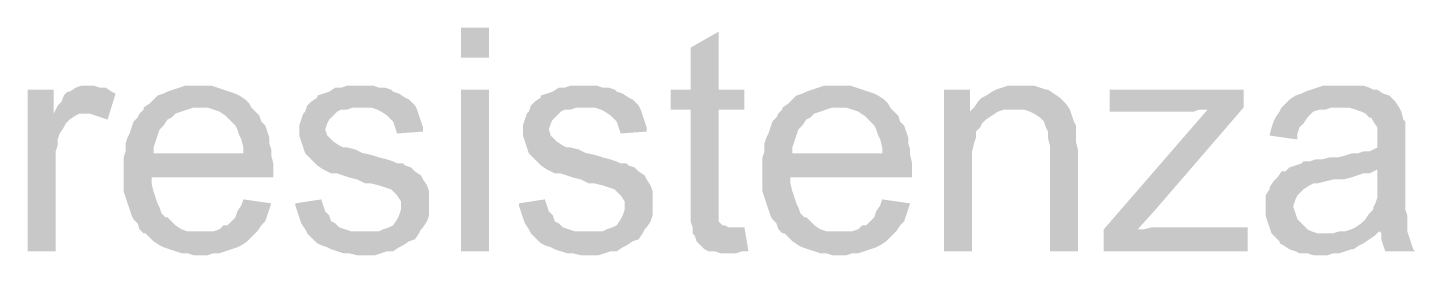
# Model space of a CAD drawing. Header units: millimetres. Extents: x -35.3 to 0.3, y 0.4 to 20.6.
# Drawn here: x -33.599 to -33.02, y 10.61 to 10.705 of the extents above; entities that cross this region are included whole.
import ezdxf

# ---------------------------------------------------------------- set-up
doc = ezdxf.new("R2010")
doc.units = ezdxf.units.MM
doc.layers.add('PDF _Riempimenti solidi', color=7, linetype='Continuous')

msp = doc.modelspace()

# ---------------------------------------------------------------- hatches: boundary and pattern name
at = {"layer": 'PDF _Riempimenti solidi', "transparency": 33554559}
for points in [[(-33.40683, 10.69267), (-33.40683, 10.70517), (-33.4185, 10.70517), (-33.4185, 10.69267)], [(-33.311, 10.70351), (-33.32267, 10.69684), (-33.32267, 10.67934), (-33.331, 10.67934), (-33.331, 10.67101), (-33.32267, 10.67101), (-33.32267, 10.62434), (-33.32183, 10.62184), (-33.30517, 10.62184), (-33.30683, 10.62184), (-33.3085, 10.62267), (-33.30933, 10.62267), (-33.311, 10.62434), (-33.311, 10.67101), (-33.30017, 10.67101), (-33.30017, 10.67934), (-33.311, 10.67934)], [(-33.57433, 10.68101), (-33.57683, 10.68101), (-33.57933, 10.68017), (-33.58183, 10.67851), (-33.58267, 10.67851), (-33.58433, 10.67684), (-33.58517, 10.67434), (-33.58683, 10.67267), (-33.5885, 10.66934), (-33.5735, 10.66934), (-33.571, 10.66851), (-33.5685, 10.66767), (-33.566, 10.66684), (-33.56267, 10.67767), (-33.56433, 10.67851), (-33.56683, 10.68017), (-33.56933, 10.68017), (-33.57183, 10.68101)], [(-33.52767, 10.68101), (-33.5335, 10.68101), (-33.536, 10.68017), (-33.5385, 10.67934), (-33.541, 10.67851), (-33.54267, 10.67767), (-33.54517, 10.67684), (-33.54683, 10.67517), (-33.5485, 10.67351), (-33.551, 10.67184), (-33.52433, 10.67184), (-33.52183, 10.67101), (-33.51933, 10.67017), (-33.51683, 10.66851), (-33.51517, 10.66684), (-33.5135, 10.66517), (-33.51267, 10.66434), (-33.51183, 10.66267), (-33.511, 10.66017), (-33.51017, 10.65851), (-33.50933, 10.65517), (-33.50933, 10.65267), (-33.54683, 10.65267), (-33.49767, 10.65184), (-33.49767, 10.65434), (-33.4985, 10.65684), (-33.4985, 10.65934), (-33.49933, 10.66184), (-33.50017, 10.66434), (-33.50183, 10.66601), (-33.50267, 10.66851), (-33.50433, 10.67017), (-33.506, 10.67184), (-33.50683, 10.67351), (-33.5085, 10.67517), (-33.511, 10.67684), (-33.51267, 10.67767), (-33.51517, 10.67851), (-33.51767, 10.67934), (-33.52267, 10.68101), (-33.52517, 10.68101)], [(-33.461, 10.68101), (-33.466, 10.68101), (-33.4685, 10.68017), (-33.471, 10.68017), (-33.4735, 10.67851), (-33.476, 10.67767), (-33.4785, 10.67684), (-33.4785, 10.67601), (-33.481, 10.67434), (-33.48267, 10.67267), (-33.46017, 10.67184), (-33.456, 10.67184), (-33.4535, 10.67101), (-33.45183, 10.67017), (-33.44933, 10.66851), (-33.4485, 10.66767), (-33.44683, 10.66601), (-33.44517, 10.66101), (-33.43433, 10.66184), (-33.43433, 10.66351), (-33.436, 10.66851), (-33.43683, 10.67101), (-33.43767, 10.67267), (-33.4385, 10.67351), (-33.44017, 10.67517), (-33.44183, 10.67601), (-33.44433, 10.67767), (-33.44683, 10.67851), (-33.44767, 10.67934), (-33.45017, 10.68017), (-33.45267, 10.68017), (-33.45517, 10.68101), (-33.45767, 10.68101)], [(-33.36767, 10.68101), (-33.37267, 10.68101), (-33.37517, 10.68017), (-33.37767, 10.68017), (-33.38017, 10.67851), (-33.38267, 10.67767), (-33.38517, 10.67684), (-33.38517, 10.67601), (-33.38767, 10.67434), (-33.38933, 10.67267), (-33.36683, 10.67184), (-33.36267, 10.67184), (-33.36017, 10.67101), (-33.3585, 10.67017), (-33.356, 10.66851), (-33.35517, 10.66767), (-33.3535, 10.66601), (-33.35267, 10.66351), (-33.35183, 10.66101), (-33.341, 10.66184), (-33.341, 10.66351), (-33.34267, 10.66851), (-33.3435, 10.67101), (-33.34433, 10.67267), (-33.34517, 10.67351), (-33.34683, 10.67517), (-33.3485, 10.67601), (-33.351, 10.67767), (-33.3535, 10.67851), (-33.35433, 10.67934), (-33.35683, 10.68017), (-33.35933, 10.68017), (-33.36183, 10.68101), (-33.36433, 10.68101)], [(-33.261, 10.68101), (-33.26683, 10.68101), (-33.26933, 10.68017), (-33.27183, 10.67934), (-33.27433, 10.67851), (-33.276, 10.67767), (-33.2785, 10.67684), (-33.28183, 10.67351), (-33.28433, 10.67184), (-33.25767, 10.67184), (-33.25517, 10.67101), (-33.25267, 10.67017), (-33.25017, 10.66851), (-33.2485, 10.66684), (-33.246, 10.66434), (-33.24517, 10.66267), (-33.24433, 10.66017), (-33.2435, 10.65851), (-33.24267, 10.65517), (-33.24267, 10.65267), (-33.28017, 10.65267), (-33.231, 10.65184), (-33.231, 10.65434), (-33.23183, 10.65684), (-33.23183, 10.65934), (-33.2335, 10.66434), (-33.23517, 10.66601), (-33.236, 10.66851), (-33.23767, 10.67017), (-33.23933, 10.67184), (-33.24017, 10.67351), (-33.24183, 10.67517), (-33.24433, 10.67684), (-33.246, 10.67767), (-33.2485, 10.67851), (-33.251, 10.67934), (-33.2535, 10.68017), (-33.256, 10.68101), (-33.2585, 10.68101)], [(-33.18433, 10.68101), (-33.19017, 10.68101), (-33.19267, 10.68017), (-33.19517, 10.67934), (-33.19683, 10.67851), (-33.19933, 10.67684), (-33.201, 10.67601), (-33.20267, 10.67434), (-33.20433, 10.67184), (-33.18683, 10.67101), (-33.1835, 10.67101), (-33.181, 10.67017), (-33.17933, 10.66934), (-33.17683, 10.66767), (-33.17517, 10.66601), (-33.17433, 10.66351), (-33.1735, 10.66184), (-33.1735, 10.65934), (-33.17267, 10.65601), (-33.17267, 10.61184), (-33.161, 10.61184), (-33.161, 10.65434), (-33.16183, 10.65767), (-33.16183, 10.66434), (-33.16267, 10.66601), (-33.1635, 10.66851), (-33.16433, 10.67101), (-33.166, 10.67351), (-33.16683, 10.67434), (-33.1685, 10.67601), (-33.171, 10.67767), (-33.1735, 10.67934), (-33.17433, 10.67934), (-33.17933, 10.68101), (-33.18183, 10.68101)], [(-33.05017, 10.68101), (-33.0585, 10.68101), (-33.061, 10.68017), (-33.0635, 10.67934), (-33.066, 10.67851), (-33.06767, 10.67767), (-33.07017, 10.67684), (-33.07267, 10.67517), (-33.07433, 10.67351), (-33.076, 10.67184), (-33.04767, 10.67184), (-33.04517, 10.67101), (-33.04267, 10.67017), (-33.041, 10.66934), (-33.03933, 10.66767), (-33.0385, 10.66767), (-33.03767, 10.66601), (-33.036, 10.66351), (-33.036, 10.65517), (-33.03767, 10.65434), (-33.03933, 10.65351), (-33.04183, 10.65351), (-33.04433, 10.65267), (-33.04683, 10.65267), (-33.04933, 10.65184), (-33.05267, 10.65101), (-33.056, 10.65101), (-33.05933, 10.65017), (-33.06183, 10.65017), (-33.06433, 10.64934), (-33.06683, 10.64934), (-33.06767, 10.64851), (-33.07017, 10.64767), (-33.07267, 10.64684), (-33.036, 10.64601), (-33.036, 10.63434), (-33.03683, 10.63184), (-33.03767, 10.63017), (-33.03767, 10.62934), (-33.03933, 10.62767), (-33.041, 10.62517), (-33.04267, 10.62351), (-33.04517, 10.62184), (-33.04683, 10.62101), (-33.04933, 10.62017), (-33.03517, 10.62017), (-33.03433, 10.61934), (-33.03433, 10.61684), (-33.0335, 10.61434), (-33.03267, 10.61184), (-33.02017, 10.61184), (-33.021, 10.61267), (-33.02183, 10.61517), (-33.0235, 10.62017), (-33.0235, 10.62684), (-33.02433, 10.62934), (-33.02433, 10.66601), (-33.02517, 10.66684), (-33.026, 10.67017), (-33.02683, 10.67184), (-33.0285, 10.67434), (-33.02933, 10.67517), (-33.031, 10.67684), (-33.0335, 10.67767), (-33.036, 10.67934), (-33.03767, 10.67934), (-33.03933, 10.68017), (-33.04183, 10.68101), (-33.04767, 10.68101)], [(-33.5885, 10.67934), (-33.59933, 10.67934), (-33.59933, 10.61184), (-33.58767, 10.61184), (-33.58767, 10.65351), (-33.58683, 10.65601), (-33.58683, 10.65851), (-33.586, 10.66101), (-33.58433, 10.66351), (-33.5835, 10.66517), (-33.58183, 10.66684), (-33.57933, 10.66851), (-33.57767, 10.66934), (-33.57433, 10.66934), (-33.5885, 10.66934)], [(-33.40683, 10.61184), (-33.40683, 10.67934), (-33.4185, 10.67934), (-33.4185, 10.61184)], [(-33.206, 10.67934), (-33.21683, 10.67934), (-33.21683, 10.61184), (-33.20517, 10.61184), (-33.20517, 10.65351), (-33.20433, 10.65684), (-33.2035, 10.65934), (-33.2035, 10.66184), (-33.20183, 10.66351), (-33.201, 10.66517), (-33.19933, 10.66684), (-33.19683, 10.66851), (-33.19433, 10.67017), (-33.206, 10.67017)], [(-33.09183, 10.67934), (-33.14767, 10.67934), (-33.14767, 10.67017), (-33.11267, 10.67017), (-33.11017, 10.67101), (-33.10683, 10.67101), (-33.09183, 10.67184)], [(-33.551, 10.67184), (-33.551, 10.67101), (-33.55267, 10.66934), (-33.5535, 10.66767), (-33.55517, 10.66601), (-33.556, 10.66351), (-33.55683, 10.66101), (-33.55767, 10.65934), (-33.5585, 10.65684), (-33.5585, 10.65351), (-33.55933, 10.65101), (-33.55933, 10.63684), (-33.5585, 10.63434), (-33.55767, 10.63184), (-33.55683, 10.62934), (-33.556, 10.62684), (-33.55517, 10.62517), (-33.5535, 10.62351), (-33.55267, 10.62101), (-33.551, 10.61934), (-33.52683, 10.62017), (-33.53267, 10.62017), (-33.53517, 10.62101), (-33.53767, 10.62267), (-33.53933, 10.62434), (-33.541, 10.62601), (-33.54183, 10.62601), (-33.5435, 10.62767), (-33.54433, 10.63017), (-33.54517, 10.63184), (-33.546, 10.63434), (-33.54683, 10.63684), (-33.54767, 10.64017), (-33.54767, 10.64267), (-33.49683, 10.64267), (-33.49683, 10.64851), (-33.49767, 10.65184), (-33.54683, 10.65267), (-33.54683, 10.65517), (-33.54433, 10.66267), (-33.54267, 10.66434), (-33.541, 10.66684), (-33.53933, 10.66767), (-33.53767, 10.66934), (-33.53517, 10.67017), (-33.53267, 10.67101), (-33.53017, 10.67184), (-33.52767, 10.67184)], [(-33.48267, 10.67267), (-33.4835, 10.67017), (-33.48433, 10.66934), (-33.48517, 10.66684), (-33.486, 10.66434), (-33.486, 10.66017), (-33.48517, 10.65767), (-33.48433, 10.65517), (-33.4835, 10.65267), (-33.48017, 10.64934), (-33.4785, 10.64767), (-33.476, 10.64601), (-33.47433, 10.64517), (-33.47267, 10.64434), (-33.47017, 10.64434), (-33.46767, 10.64351), (-33.46517, 10.64267), (-33.46183, 10.64184), (-33.4585, 10.64017), (-33.456, 10.64017), (-33.45267, 10.63934), (-33.45017, 10.63851), (-33.44767, 10.63767), (-33.44683, 10.63684), (-33.44517, 10.63517), (-33.4435, 10.63267), (-33.4435, 10.62934), (-33.44433, 10.62684), (-33.44517, 10.62517), (-33.44683, 10.62267), (-33.4485, 10.62184), (-33.451, 10.62101), (-33.45267, 10.62017), (-33.4585, 10.62017), (-33.48267, 10.61934), (-33.481, 10.61767), (-33.47933, 10.61601), (-33.4785, 10.61517), (-33.47683, 10.61434), (-33.47433, 10.61351), (-33.47267, 10.61267), (-33.47017, 10.61184), (-33.46767, 10.61101), (-33.46517, 10.61101), (-33.46183, 10.61017), (-33.45433, 10.61017), (-33.45183, 10.61101), (-33.44933, 10.61184), (-33.44683, 10.61184), (-33.44433, 10.61351), (-33.44267, 10.61434), (-33.44017, 10.61601), (-33.43767, 10.61684), (-33.436, 10.61934), (-33.43517, 10.62101), (-33.43433, 10.62184), (-33.43267, 10.62434), (-33.43183, 10.62684), (-33.43183, 10.63684), (-33.43267, 10.63934), (-33.43433, 10.64184), (-33.43517, 10.64351), (-33.43767, 10.64517), (-33.43933, 10.64684), (-33.44183, 10.64767), (-33.44267, 10.64851), (-33.44517, 10.64851), (-33.44683, 10.64934), (-33.44933, 10.65017), (-33.45267, 10.65101), (-33.45517, 10.65184), (-33.4585, 10.65267), (-33.45933, 10.65267), (-33.46267, 10.65434), (-33.466, 10.65517), (-33.46767, 10.65517), (-33.46933, 10.65601), (-33.47183, 10.65767), (-33.4735, 10.65934), (-33.47433, 10.66017), (-33.47517, 10.66267), (-33.47433, 10.66517), (-33.4735, 10.66684), (-33.471, 10.66934), (-33.47017, 10.67017), (-33.4685, 10.67101), (-33.466, 10.67101), (-33.4635, 10.67184), (-33.46017, 10.67184)], [(-33.38933, 10.67267), (-33.39017, 10.67017), (-33.391, 10.66934), (-33.39183, 10.66684), (-33.39267, 10.66434), (-33.39267, 10.66017), (-33.391, 10.65517), (-33.39017, 10.65267), (-33.38683, 10.64934), (-33.38517, 10.64767), (-33.38267, 10.64601), (-33.37933, 10.64434), (-33.37683, 10.64434), (-33.37183, 10.64267), (-33.3685, 10.64184), (-33.36517, 10.64017), (-33.36267, 10.64017), (-33.35933, 10.63934), (-33.35683, 10.63851), (-33.35433, 10.63767), (-33.3535, 10.63684), (-33.35183, 10.63517), (-33.35017, 10.63267), (-33.35017, 10.62934), (-33.351, 10.62684), (-33.35183, 10.62517), (-33.3535, 10.62267), (-33.35517, 10.62184), (-33.35767, 10.62101), (-33.35933, 10.62017), (-33.36517, 10.62017), (-33.38933, 10.61934), (-33.38767, 10.61767), (-33.38517, 10.61517), (-33.3835, 10.61434), (-33.381, 10.61351), (-33.37933, 10.61267), (-33.37683, 10.61184), (-33.37433, 10.61101), (-33.37183, 10.61101), (-33.3685, 10.61017), (-33.361, 10.61017), (-33.3585, 10.61101), (-33.356, 10.61184), (-33.3535, 10.61184), (-33.351, 10.61351), (-33.34933, 10.61434), (-33.34683, 10.61601), (-33.34433, 10.61684), (-33.34267, 10.61934), (-33.34183, 10.62101), (-33.341, 10.62184), (-33.33933, 10.62434), (-33.3385, 10.62684), (-33.3385, 10.63684), (-33.33933, 10.63934), (-33.341, 10.64184), (-33.34183, 10.64351), (-33.34433, 10.64517), (-33.346, 10.64684), (-33.3485, 10.64767), (-33.34933, 10.64851), (-33.35183, 10.64851), (-33.3535, 10.64934), (-33.356, 10.65017), (-33.35933, 10.65101), (-33.36183, 10.65184), (-33.36517, 10.65267), (-33.366, 10.65267), (-33.36933, 10.65434), (-33.37267, 10.65517), (-33.37433, 10.65517), (-33.376, 10.65601), (-33.3785, 10.65767), (-33.38017, 10.65934), (-33.381, 10.66017), (-33.38183, 10.66267), (-33.381, 10.66517), (-33.38017, 10.66684), (-33.37767, 10.66934), (-33.37683, 10.67017), (-33.37517, 10.67101), (-33.37267, 10.67101), (-33.37017, 10.67184), (-33.36683, 10.67184)], [(-33.28433, 10.67184), (-33.28433, 10.67101), (-33.286, 10.66934), (-33.28683, 10.66767), (-33.2885, 10.66601), (-33.29017, 10.66101), (-33.291, 10.65934), (-33.29183, 10.65684), (-33.29183, 10.65351), (-33.29267, 10.65101), (-33.29267, 10.63684), (-33.29183, 10.63434), (-33.291, 10.63184), (-33.29017, 10.62934), (-33.28933, 10.62684), (-33.2885, 10.62517), (-33.28683, 10.62351), (-33.286, 10.62101), (-33.28433, 10.61934), (-33.26017, 10.62017), (-33.266, 10.62017), (-33.2685, 10.62101), (-33.271, 10.62267), (-33.27267, 10.62434), (-33.27433, 10.62601), (-33.27517, 10.62601), (-33.27683, 10.62767), (-33.27767, 10.63017), (-33.2785, 10.63184), (-33.27933, 10.63434), (-33.28017, 10.63684), (-33.281, 10.64017), (-33.281, 10.64267), (-33.23017, 10.64267), (-33.23017, 10.64851), (-33.231, 10.65184), (-33.28017, 10.65267), (-33.28017, 10.65517), (-33.2785, 10.66017), (-33.27767, 10.66267), (-33.276, 10.66434), (-33.27433, 10.66684), (-33.27267, 10.66767), (-33.271, 10.66934), (-33.2685, 10.67017), (-33.266, 10.67101), (-33.2635, 10.67184), (-33.261, 10.67184)], [(-33.20433, 10.67184), (-33.206, 10.67017), (-33.19433, 10.67017), (-33.19183, 10.67101), (-33.18683, 10.67101)], [(-33.09183, 10.67184), (-33.10683, 10.67101), (-33.15017, 10.62101), (-33.15017, 10.61184), (-33.136, 10.62101), (-33.1285, 10.62934)], [(-33.076, 10.67184), (-33.07683, 10.67017), (-33.0785, 10.66767), (-33.07933, 10.66601), (-33.08017, 10.66351), (-33.081, 10.66017), (-33.06933, 10.65851), (-33.06933, 10.66101), (-33.0685, 10.66351), (-33.06683, 10.66517), (-33.06517, 10.66767), (-33.06433, 10.66851), (-33.06267, 10.67017), (-33.06017, 10.67101), (-33.05767, 10.67101), (-33.05517, 10.67184), (-33.05183, 10.67184)], [(-33.07267, 10.64684), (-33.07433, 10.64517), (-33.076, 10.64517), (-33.07767, 10.64267), (-33.07933, 10.64101), (-33.081, 10.63851), (-33.081, 10.63767), (-33.08267, 10.63517), (-33.08267, 10.62684), (-33.08183, 10.62434), (-33.08017, 10.61934), (-33.0785, 10.61767), (-33.07683, 10.61601), (-33.07683, 10.61517), (-33.07517, 10.61434), (-33.07267, 10.61267), (-33.07017, 10.61184), (-33.0685, 10.61101), (-33.06517, 10.61101), (-33.06267, 10.61017), (-33.05683, 10.61017), (-33.05433, 10.61101), (-33.05183, 10.61101), (-33.04933, 10.61184), (-33.04683, 10.61267), (-33.046, 10.61267), (-33.0435, 10.61434), (-33.04183, 10.61517), (-33.03933, 10.61684), (-33.03683, 10.61851), (-33.05683, 10.61934), (-33.061, 10.61934), (-33.0635, 10.62017), (-33.06517, 10.62101), (-33.06767, 10.62351), (-33.06933, 10.62517), (-33.07017, 10.62767), (-33.071, 10.63017), (-33.071, 10.63101), (-33.07017, 10.63351), (-33.06933, 10.63517), (-33.0685, 10.63601), (-33.06683, 10.63767), (-33.06433, 10.63934), (-33.06267, 10.64017), (-33.061, 10.64017), (-33.05767, 10.64101), (-33.05433, 10.64184), (-33.05017, 10.64184), (-33.04683, 10.64267), (-33.04433, 10.64351), (-33.04183, 10.64434), (-33.03933, 10.64434), (-33.036, 10.64601)], [(-33.50933, 10.63351), (-33.51017, 10.63101), (-33.51183, 10.62851), (-33.51267, 10.62601), (-33.51433, 10.62434), (-33.516, 10.62267), (-33.51767, 10.62267), (-33.51933, 10.62101), (-33.52183, 10.62017), (-33.52683, 10.62017), (-33.551, 10.61934), (-33.55017, 10.61934), (-33.54683, 10.61601), (-33.54433, 10.61434), (-33.54267, 10.61351), (-33.54017, 10.61267), (-33.53767, 10.61184), (-33.53517, 10.61101), (-33.53267, 10.61101), (-33.53017, 10.61017), (-33.52433, 10.61017), (-33.52183, 10.61101), (-33.51933, 10.61101), (-33.51683, 10.61184), (-33.51433, 10.61267), (-33.51183, 10.61351), (-33.51017, 10.61434), (-33.50767, 10.61601), (-33.50683, 10.61684), (-33.50517, 10.61851), (-33.5035, 10.62017), (-33.50183, 10.62267), (-33.50017, 10.62434), (-33.49933, 10.62684), (-33.4985, 10.62934), (-33.49767, 10.63184)], [(-33.47683, 10.63351), (-33.48767, 10.63184), (-33.48767, 10.63101), (-33.48683, 10.62851), (-33.486, 10.62601), (-33.48517, 10.62351), (-33.4835, 10.62101), (-33.48267, 10.61934), (-33.4585, 10.62017), (-33.46433, 10.62017), (-33.46683, 10.62101), (-33.46933, 10.62184), (-33.471, 10.62351), (-33.47267, 10.62434), (-33.4735, 10.62684), (-33.47517, 10.62851), (-33.476, 10.63101)], [(-33.3835, 10.63351), (-33.39433, 10.63184), (-33.39433, 10.63101), (-33.3935, 10.62851), (-33.39267, 10.62601), (-33.39183, 10.62351), (-33.39017, 10.62101), (-33.38933, 10.61934), (-33.36517, 10.62017), (-33.371, 10.62017), (-33.3735, 10.62101), (-33.376, 10.62184), (-33.37767, 10.62351), (-33.37933, 10.62434), (-33.38017, 10.62684), (-33.38183, 10.62851), (-33.38267, 10.63101)], [(-33.24267, 10.63351), (-33.2435, 10.63101), (-33.24517, 10.62851), (-33.246, 10.62601), (-33.24767, 10.62434), (-33.24933, 10.62267), (-33.251, 10.62267), (-33.25267, 10.62101), (-33.25517, 10.62017), (-33.26017, 10.62017), (-33.28433, 10.61934), (-33.2835, 10.61934), (-33.28017, 10.61601), (-33.27767, 10.61434), (-33.276, 10.61351), (-33.2735, 10.61267), (-33.271, 10.61184), (-33.2685, 10.61101), (-33.266, 10.61101), (-33.2635, 10.61017), (-33.25767, 10.61017), (-33.25517, 10.61101), (-33.25267, 10.61101), (-33.25017, 10.61184), (-33.24767, 10.61267), (-33.24517, 10.61351), (-33.2435, 10.61434), (-33.241, 10.61601), (-33.23683, 10.62017), (-33.23517, 10.62267), (-33.2335, 10.62434), (-33.23267, 10.62684), (-33.23183, 10.62934), (-33.231, 10.63184)], [(-33.30017, 10.62184), (-33.32183, 10.62184), (-33.32183, 10.61934), (-33.321, 10.61851), (-33.32017, 10.61601), (-33.3185, 10.61434), (-33.31683, 10.61267), (-33.31517, 10.61184), (-33.31267, 10.61184), (-33.31017, 10.61101), (-33.3035, 10.61101), (-33.301, 10.61184), (-33.2985, 10.61184)], [(-33.09017, 10.62184), (-33.13017, 10.62184), (-33.1335, 10.62101), (-33.136, 10.62101), (-33.15017, 10.61184), (-33.09017, 10.61184)], [(-33.04933, 10.62017), (-33.05183, 10.62017), (-33.05433, 10.61934), (-33.05683, 10.61934), (-33.03683, 10.61851), (-33.03517, 10.62017)]]:
    msp.add_hatch(color=256, dxfattribs=at).paths.add_polyline_path(points)

doc.saveas('drawing.dxf')
